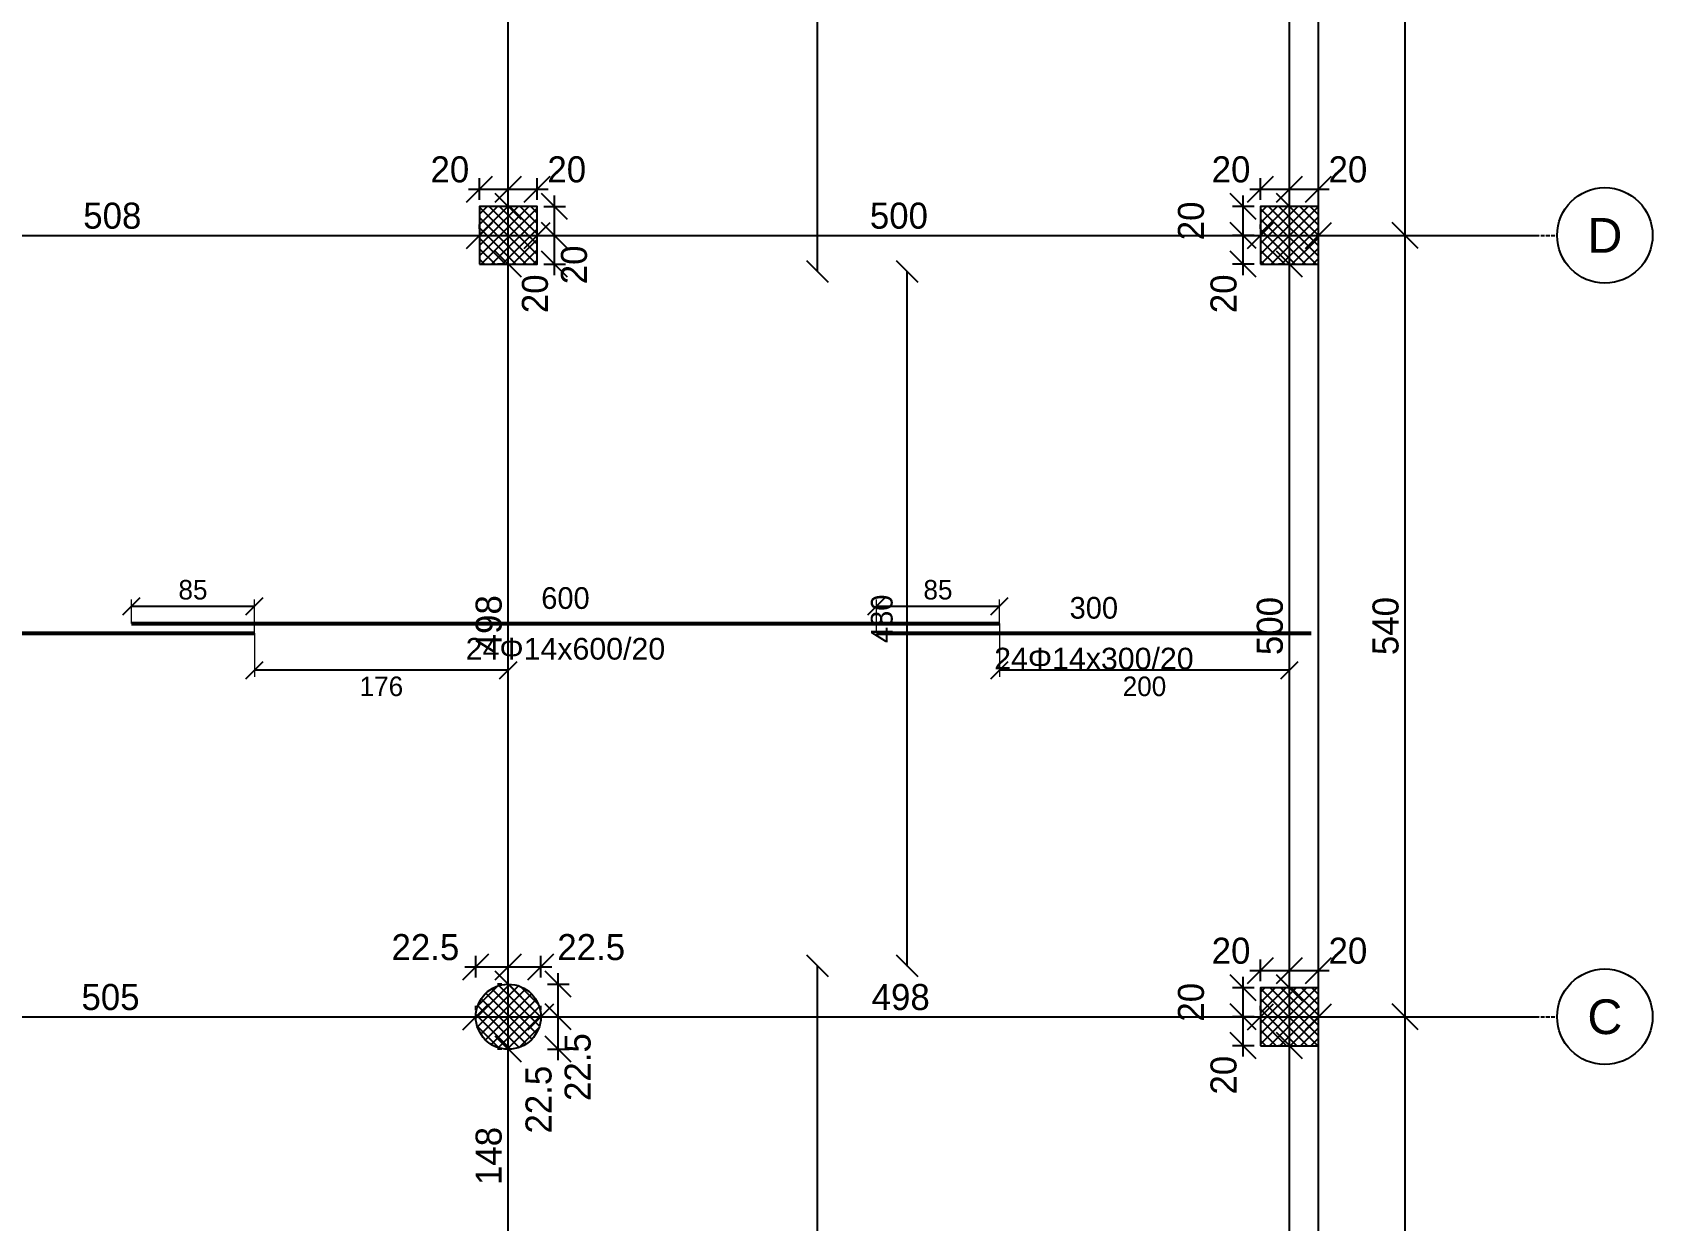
# Model space of a CAD drawing. Header units: centimetres. Extents: x -231 to 7431, y -4464 to 7215.
# Drawn here: x 1851 to 2971, y -3191 to -2370 of the extents above; entities that cross this region are included whole.
import ezdxf
from ezdxf.enums import TextEntityAlignment as Align

# ---------------------------------------------------------------- set-up
doc = ezdxf.new("R2010")
doc.units = ezdxf.units.CM
doc.linetypes.add('DASHDOT', pattern=[3.556, 2.54, -0.508, 0, -0.508])
for name, color, linetype in [('AXIS', 8, 'Continuous'), ('COLUMN', 3, 'Continuous'), ('FW_AXIS', 7, 'Continuous'), ('FW_COLUMN_HATCH', 8, 'Continuous'), ('FW_DIM', 7, 'Continuous'), ('REB_TOP_MESH_X', 5, 'Continuous'), ('REB_TOP_MESH_X_AXDIM', 5, 'Continuous'), ('REB_TOP_MESH_X_LAP', 5, 'Continuous'), ('REB_TOP_MESH_X_RANGE', 5, 'Continuous'), ('REB_TOP_MESH_X_TEXT', 5, 'Continuous'), ('SLAB', 7, 'Continuous')]:
    doc.layers.add(name, color=color, linetype=linetype)
doc.styles.add('REBAR_TXT', font='arial.ttf')
doc.dimstyles.new('FW_DIM', dxfattribs={"dimtxt": 18, "dimasz": 9, "dimexe": 7.5, "dimexo": 4.5, "dimgap": 4.5, "dimtad": 1, "dimdec": 0, "dimtxsty": 'Standard', "dimtsz": 9, "dimcen": 2.5, "dimdle": 7.5, "dimclrd": 256, "dimclre": 256, "dimclrt": 7, "dimazin": 3, "dimtfac": 1, "dimtmove": 2, "dimatfit": 3})
doc.dimstyles.new('REBAR LAP', dxfattribs={"dimtxt": 13.5, "dimasz": 2.5, "dimexe": 4.5, "dimexo": 0, "dimgap": 4.5, "dimtad": 1, "dimdec": 0, "dimtxsty": 'Standard', "dimtsz": 6, "dimcen": 2.5, "dimclrd": 6, "dimclre": 6, "dimclrt": 7, "dimazin": 3, "dimtfac": 1, "dimtmove": 2, "dimatfit": 3, "dimlwd": 25, "dimlwe": 18})
doc.dimstyles.new('REBAR M-200', dxfattribs={"dimtxt": 15, "dimasz": 15, "dimexe": 25, "dimexo": 12.5, "dimgap": 10, "dimtad": 1, "dimdec": 0, "dimtxsty": 'Standard', "dimblk": 'NONE', "dimcen": 50, "dimse1": 1, "dimse2": 1, "dimclrd": 6, "dimclre": 6, "dimclrt": 7, "dimazin": 3, "dimtfac": 1, "dimtmove": 2, "dimatfit": 3, "dimldrblk": 'NONE', "dimlwd": 53})
doc.dimstyles.new('REBAR RANGE', dxfattribs={"dimtxt": 15, "dimasz": 2.5, "dimexe": 0, "dimexo": 0, "dimgap": 10, "dimtad": 1, "dimdec": 0, "dimtxsty": 'Standard', "dimtsz": 7.5, "dimcen": 2.5, "dimse1": 1, "dimse2": 1, "dimclrd": 6, "dimclre": 6, "dimclrt": 7, "dimazin": 3, "dimtfac": 1, "dimtmove": 2, "dimatfit": 3, "dimlwd": 25})

# ---------------------------------------------------------------- blocks, each defined once
blk = doc.blocks.new('*D1120')
at = {"color": 6, "lineweight": 53}
blk.add_line((1405, -2785), (2004.5, -2785), dxfattribs=at)
at = {"layer": 'Defpoints'}
for p in [(1405, -2785), (1405, -2785), (2004.5, -2785)]:
    blk.add_point(p, dxfattribs=at)
at = {"layer": 'REB_TOP_MESH_X', "color": 7, "insert": (1704.75, -2767.5), "char_height": 15, "attachment_point": 5}
blk.add_mtext('600', dxfattribs=at)
blk = doc.blocks.new('_NONE')
blk = doc.blocks.new('*D1121')
at = {"color": 6, "lineweight": 53}
blk.add_line((1919.5, -2778.25), (2519.5, -2778.25), dxfattribs=at)
at = {"layer": 'Defpoints'}
for p in [(1919.5, -2778.25), (1919.5, -2778.25), (2519.5, -2778.25)]:
    blk.add_point(p, dxfattribs=at)
at = {"layer": 'REB_TOP_MESH_X', "color": 7, "insert": (2219.5, -2760.75), "char_height": 15, "attachment_point": 5}
blk.add_mtext('600', dxfattribs=at)
blk = doc.blocks.new('*D1122')
at = {"color": 6, "lineweight": 53}
blk.add_line((2434.5, -2785), (2735, -2785), dxfattribs=at)
at = {"layer": 'Defpoints'}
for p in [(2434.5, -2785), (2434.5, -2785), (2735, -2785)]:
    blk.add_point(p, dxfattribs=at)
at = {"layer": 'REB_TOP_MESH_X', "color": 7, "insert": (2584.75, -2767.5), "char_height": 15, "attachment_point": 5}
blk.add_mtext('300', dxfattribs=at)
blk = doc.blocks.new('_OBLIQUE')
at = {"color": 0, "linetype": 'BYBLOCK'}
blk.add_line((-0.5, -0.5), (0.5, 0.5), dxfattribs=at)
blk = doc.blocks.new('*D1123')
at = {"color": 6, "lineweight": 18}
for p, q in [((1919.5, -2778.25), (1919.5, -2761.75)), ((2004.5, -2785), (2004.5, -2761.75))]:
    blk.add_line(p, q, dxfattribs=at)
at = {"color": 6, "lineweight": 25}
blk.add_line((1919.5, -2766.25), (2004.5, -2766.25), dxfattribs=at)
at = {"layer": 'Defpoints'}
for p in [(1919.5, -2766.25), (1919.5, -2778.25), (2004.5, -2785)]:
    blk.add_point(p, dxfattribs=at)
at = {"layer": 'REB_TOP_MESH_X_LAP', "color": 6, "xscale": 12, "yscale": 12}
for p in [(1919.5, -2766.25), (2004.5, -2766.25)]:
    blk.add_blockref('_OBLIQUE', p, dxfattribs=at)
at = {"layer": 'REB_TOP_MESH_X_LAP', "color": 7, "insert": (1962, -2755), "char_height": 13.5, "attachment_point": 5}
blk.add_mtext('85', dxfattribs=at)
blk = doc.blocks.new('*D1124')
at = {"color": 6, "lineweight": 18}
for p, q in [((2004.5, -2785), (2004.5, -2815)), ((2180, -2785), (2180, -2815))]:
    blk.add_line(p, q, dxfattribs=at)
at = {"color": 6, "lineweight": 25}
blk.add_line((2180, -2810.5), (2004.5, -2810.5), dxfattribs=at)
at = {"layer": 'Defpoints'}
for p in [(2004.5, -2785), (2180, -2785), (2180, -2810.5)]:
    blk.add_point(p, dxfattribs=at)
at = {"layer": 'REB_TOP_MESH_X_AXDIM', "color": 6, "xscale": 12, "yscale": 12}
for p in [(2004.5, -2810.5), (2180, -2810.5)]:
    blk.add_blockref('_OBLIQUE', p, dxfattribs=at)
at = {"layer": 'REB_TOP_MESH_X_AXDIM', "color": 7, "insert": (2092.25, -2821.75), "char_height": 13.5, "attachment_point": 5}
blk.add_mtext('176', dxfattribs=at)
blk = doc.blocks.new('*D1125')
at = {"color": 6, "lineweight": 18}
for p, q in [((2434.5, -2785), (2434.5, -2761.75)), ((2519.5, -2778.25), (2519.5, -2761.75))]:
    blk.add_line(p, q, dxfattribs=at)
at = {"color": 6, "lineweight": 25}
blk.add_line((2434.5, -2766.25), (2519.5, -2766.25), dxfattribs=at)
at = {"layer": 'Defpoints'}
for p in [(2434.5, -2766.25), (2434.5, -2785), (2519.5, -2778.25)]:
    blk.add_point(p, dxfattribs=at)
at = {"layer": 'REB_TOP_MESH_X_LAP', "color": 6, "xscale": 12, "yscale": 12}
for p in [(2434.5, -2766.25), (2519.5, -2766.25)]:
    blk.add_blockref('_OBLIQUE', p, dxfattribs=at)
at = {"layer": 'REB_TOP_MESH_X_LAP', "color": 7, "insert": (2477, -2755), "char_height": 13.5, "attachment_point": 5}
blk.add_mtext('85', dxfattribs=at)
blk = doc.blocks.new('*D1126')
at = {"color": 6, "lineweight": 18}
for p, q in [((2519.5, -2778.25), (2519.5, -2815)), ((2720, -2778.25), (2720, -2815))]:
    blk.add_line(p, q, dxfattribs=at)
at = {"color": 6, "lineweight": 25}
blk.add_line((2720, -2810.5), (2519.5, -2810.5), dxfattribs=at)
at = {"layer": 'Defpoints'}
for p in [(2519.5, -2778.25), (2720, -2778.25), (2720, -2810.5)]:
    blk.add_point(p, dxfattribs=at)
at = {"layer": 'REB_TOP_MESH_X_AXDIM', "color": 6, "xscale": 12, "yscale": 12}
for p in [(2519.5, -2810.5), (2720, -2810.5)]:
    blk.add_blockref('_OBLIQUE', p, dxfattribs=at)
at = {"layer": 'REB_TOP_MESH_X_AXDIM', "color": 7, "insert": (2619.75, -2821.75), "char_height": 13.5, "attachment_point": 5}
blk.add_mtext('200', dxfattribs=at)
blk = doc.blocks.new('*D1162')
at = {"color": 6, "lineweight": 25}
blk.add_line((2393.75, -2535), (2393.75, -1415), dxfattribs=at)
at = {"layer": 'Defpoints'}
for p in [(2393.75, -1415), (2393.75, -2535), (2393.75, -2535)]:
    blk.add_point(p, dxfattribs=at)
at = {"layer": 'REB_TOP_MESH_X_RANGE', "color": 6, "xscale": 15, "yscale": 15, "rotation": 90}
for p in [(2393.75, -1415), (2393.75, -2535)]:
    blk.add_blockref('_OBLIQUE', p, dxfattribs=at)
at = {"layer": 'REB_TOP_MESH_X_RANGE', "color": 7, "insert": (2376.25, -1975), "char_height": 15, "attachment_point": 5, "rotation": 90}
blk.add_mtext('1120', dxfattribs=at)
blk = doc.blocks.new('*D1163')
at = {"color": 6, "lineweight": 25}
blk.add_line((2393.75, -2535), (2393.75, -1415), dxfattribs=at)
at = {"layer": 'Defpoints'}
for p in [(2393.75, -1415), (2393.75, -2535), (2393.75, -2535)]:
    blk.add_point(p, dxfattribs=at)
at = {"layer": 'REB_TOP_MESH_X_RANGE', "color": 6, "xscale": 15, "yscale": 15, "rotation": 90}
for p in [(2393.75, -1415), (2393.75, -2535)]:
    blk.add_blockref('_OBLIQUE', p, dxfattribs=at)
at = {"layer": 'REB_TOP_MESH_X_RANGE', "color": 7, "insert": (2376.25, -1975), "char_height": 15, "attachment_point": 5, "rotation": 90}
blk.add_mtext('1120', dxfattribs=at)
blk = doc.blocks.new('*D1167')
at = {"color": 6, "lineweight": 25}
blk.add_line((2455.75, -3015), (2455.75, -2535), dxfattribs=at)
at = {"layer": 'Defpoints'}
for p in [(2455.75, -2535), (2455.75, -3015), (2455.75, -3015)]:
    blk.add_point(p, dxfattribs=at)
at = {"layer": 'REB_TOP_MESH_X_RANGE', "color": 6, "xscale": 15, "yscale": 15, "rotation": 90}
for p in [(2455.75, -2535), (2455.75, -3015)]:
    blk.add_blockref('_OBLIQUE', p, dxfattribs=at)
at = {"layer": 'REB_TOP_MESH_X_RANGE', "color": 7, "insert": (2438.25, -2775), "char_height": 15, "attachment_point": 5, "rotation": 90}
blk.add_mtext('480', dxfattribs=at)
blk = doc.blocks.new('*D1169')
at = {"color": 6, "lineweight": 25}
blk.add_line((2455.75, -3015), (2455.75, -2535), dxfattribs=at)
at = {"layer": 'Defpoints'}
for p in [(2455.75, -2535), (2455.75, -3015), (2455.75, -3015)]:
    blk.add_point(p, dxfattribs=at)
at = {"layer": 'REB_TOP_MESH_X_RANGE', "color": 6, "xscale": 15, "yscale": 15, "rotation": 90}
for p in [(2455.75, -2535), (2455.75, -3015)]:
    blk.add_blockref('_OBLIQUE', p, dxfattribs=at)
at = {"layer": 'REB_TOP_MESH_X_RANGE', "color": 7, "insert": (2438.25, -2775), "char_height": 15, "attachment_point": 5, "rotation": 90}
blk.add_mtext('480', dxfattribs=at)
blk = doc.blocks.new('*D1170')
at = {"color": 6, "lineweight": 25}
blk.add_line((2393.75, -3415), (2393.75, -3015), dxfattribs=at)
at = {"layer": 'Defpoints'}
for p in [(2393.75, -3015), (2393.75, -3415), (2393.75, -3415)]:
    blk.add_point(p, dxfattribs=at)
at = {"layer": 'REB_TOP_MESH_X_RANGE', "color": 6, "xscale": 15, "yscale": 15, "rotation": 90}
for p in [(2393.75, -3015), (2393.75, -3415)]:
    blk.add_blockref('_OBLIQUE', p, dxfattribs=at)
at = {"layer": 'REB_TOP_MESH_X_RANGE', "color": 7, "insert": (2376.25, -3215), "char_height": 15, "attachment_point": 5, "rotation": 90}
blk.add_mtext('400', dxfattribs=at)
blk = doc.blocks.new('*D1171')
at = {"color": 6, "lineweight": 25}
blk.add_line((2393.75, -3415), (2393.75, -3015), dxfattribs=at)
at = {"layer": 'Defpoints'}
for p in [(2393.75, -3015), (2393.75, -3415), (2393.75, -3415)]:
    blk.add_point(p, dxfattribs=at)
at = {"layer": 'REB_TOP_MESH_X_RANGE', "color": 6, "xscale": 15, "yscale": 15, "rotation": 90}
for p in [(2393.75, -3015), (2393.75, -3415)]:
    blk.add_blockref('_OBLIQUE', p, dxfattribs=at)
at = {"layer": 'REB_TOP_MESH_X_RANGE', "color": 7, "insert": (2376.25, -3215), "char_height": 15, "attachment_point": 5, "rotation": 90}
blk.add_mtext('400', dxfattribs=at)
blk = doc.blocks.new('*D1269')
for p, q in [((2157.5, -3023), (2157.5, -3008)), ((2180, -3023), (2180, -3008)), ((2150, -3015.5), (2187.5, -3015.5))]:
    blk.add_line(p, q)
at = {"layer": 'Defpoints'}
for p in [(2157.5, -3015.5), (2157.5, -3027.5), (2180, -3027.5)]:
    blk.add_point(p, dxfattribs=at)
at = {"layer": 'FW_DIM', "xscale": 18, "yscale": 18}
for p in [(2157.5, -3015.5), (2180, -3015.5)]:
    blk.add_blockref('_OBLIQUE', p, dxfattribs=at)
at = {"layer": 'FW_DIM', "color": 7, "insert": (2122.7, -3002), "char_height": 18, "attachment_point": 5}
blk.add_mtext('22.5', dxfattribs=at)
blk = doc.blocks.new('*D1270')
for p, q in [((2180, -3023), (2180, -3008)), ((2202.5, -3023), (2202.5, -3008)), ((2172.5, -3015.5), (2210, -3015.5))]:
    blk.add_line(p, q)
at = {"layer": 'Defpoints'}
for p in [(2180, -3015.5), (2180, -3027.5), (2202.5, -3027.5)]:
    blk.add_point(p, dxfattribs=at)
at = {"layer": 'FW_DIM', "xscale": 18, "yscale": 18}
for p in [(2180, -3015.5), (2202.5, -3015.5)]:
    blk.add_blockref('_OBLIQUE', p, dxfattribs=at)
at = {"layer": 'FW_DIM', "color": 7, "insert": (2237.3, -3002), "char_height": 18, "attachment_point": 5}
blk.add_mtext('22.5', dxfattribs=at)
blk = doc.blocks.new('*D1271')
for p, q in [((2214.5, -3080), (2214.5, -3042.5)), ((2207, -3050), (2222, -3050)), ((2207, -3072.5), (2222, -3072.5))]:
    blk.add_line(p, q)
at = {"layer": 'Defpoints'}
for p in [(2202.5, -3050), (2202.5, -3072.5), (2214.5, -3072.5)]:
    blk.add_point(p, dxfattribs=at)
at = {"layer": 'FW_DIM', "xscale": 18, "yscale": 18, "rotation": 90}
for p in [(2214.5, -3050), (2214.5, -3072.5)]:
    blk.add_blockref('_OBLIQUE', p, dxfattribs=at)
at = {"layer": 'FW_DIM', "color": 7, "insert": (2201, -3107.3), "char_height": 18, "attachment_point": 5, "rotation": 90}
blk.add_mtext('22.5', dxfattribs=at)
blk = doc.blocks.new('*D1272')
for p, q in [((2214.5, -3057.5), (2214.5, -3020)), ((2207, -3027.5), (2222, -3027.5)), ((2207, -3050), (2222, -3050))]:
    blk.add_line(p, q)
at = {"layer": 'Defpoints'}
for p in [(2202.5, -3027.5), (2202.5, -3050), (2214.5, -3050)]:
    blk.add_point(p, dxfattribs=at)
at = {"layer": 'FW_DIM', "xscale": 18, "yscale": 18, "rotation": 90}
for p in [(2214.5, -3027.5), (2214.5, -3050)]:
    blk.add_blockref('_OBLIQUE', p, dxfattribs=at)
at = {"layer": 'FW_DIM', "color": 7, "insert": (2228, -3084.8), "char_height": 18, "attachment_point": 5, "rotation": 90}
blk.add_mtext('22.5', dxfattribs=at)
blk = doc.blocks.new('*D1273')
for p, q in [((2160, -2485.5), (2160, -2470.5)), ((2180, -2485.5), (2180, -2470.5)), ((2152.5, -2478), (2187.5, -2478))]:
    blk.add_line(p, q)
at = {"layer": 'Defpoints'}
for p in [(2160, -2478), (2160, -2490), (2180, -2490)]:
    blk.add_point(p, dxfattribs=at)
at = {"layer": 'FW_DIM', "xscale": 18, "yscale": 18}
for p in [(2160, -2478), (2180, -2478)]:
    blk.add_blockref('_OBLIQUE', p, dxfattribs=at)
at = {"layer": 'FW_DIM', "color": 7, "insert": (2139.6, -2464.5), "char_height": 18, "attachment_point": 5}
blk.add_mtext('20', dxfattribs=at)
blk = doc.blocks.new('*D1274')
for p, q in [((2180, -2485.5), (2180, -2470.5)), ((2200, -2485.5), (2200, -2470.5)), ((2172.5, -2478), (2207.5, -2478))]:
    blk.add_line(p, q)
at = {"layer": 'Defpoints'}
for p in [(2180, -2478), (2180, -2490), (2200, -2490)]:
    blk.add_point(p, dxfattribs=at)
at = {"layer": 'FW_DIM', "xscale": 18, "yscale": 18}
for p in [(2180, -2478), (2200, -2478)]:
    blk.add_blockref('_OBLIQUE', p, dxfattribs=at)
at = {"layer": 'FW_DIM', "color": 7, "insert": (2220.4, -2464.5), "char_height": 18, "attachment_point": 5}
blk.add_mtext('20', dxfattribs=at)
blk = doc.blocks.new('*D1275')
for p, q in [((2212, -2537.5), (2212, -2502.5)), ((2204.5, -2510), (2219.5, -2510)), ((2204.5, -2530), (2219.5, -2530))]:
    blk.add_line(p, q)
at = {"layer": 'Defpoints'}
for p in [(2200, -2510), (2200, -2530), (2212, -2530)]:
    blk.add_point(p, dxfattribs=at)
at = {"layer": 'FW_DIM', "xscale": 18, "yscale": 18, "rotation": 90}
for p in [(2212, -2510), (2212, -2530)]:
    blk.add_blockref('_OBLIQUE', p, dxfattribs=at)
at = {"layer": 'FW_DIM', "color": 7, "insert": (2198.5, -2550.4), "char_height": 18, "attachment_point": 5, "rotation": 90}
blk.add_mtext('20', dxfattribs=at)
blk = doc.blocks.new('*D1276')
for p, q in [((2212, -2517.5), (2212, -2482.5)), ((2204.5, -2490), (2219.5, -2490)), ((2204.5, -2510), (2219.5, -2510))]:
    blk.add_line(p, q)
at = {"layer": 'Defpoints'}
for p in [(2200, -2490), (2200, -2510), (2212, -2510)]:
    blk.add_point(p, dxfattribs=at)
at = {"layer": 'FW_DIM', "xscale": 18, "yscale": 18, "rotation": 90}
for p in [(2212, -2490), (2212, -2510)]:
    blk.add_blockref('_OBLIQUE', p, dxfattribs=at)
at = {"layer": 'FW_DIM', "color": 7, "insert": (2225.5, -2530.4), "char_height": 18, "attachment_point": 5, "rotation": 90}
blk.add_mtext('20', dxfattribs=at)
blk = doc.blocks.new('*D1293')
for p, q in [((2700, -3025.5), (2700, -3010.5)), ((2720, -3025.5), (2720, -3010.5)), ((2692.5, -3018), (2727.5, -3018))]:
    blk.add_line(p, q)
at = {"layer": 'Defpoints'}
for p in [(2700, -3018), (2700, -3030), (2720, -3030)]:
    blk.add_point(p, dxfattribs=at)
at = {"layer": 'FW_DIM', "xscale": 18, "yscale": 18}
for p in [(2700, -3018), (2720, -3018)]:
    blk.add_blockref('_OBLIQUE', p, dxfattribs=at)
at = {"layer": 'FW_DIM', "color": 7, "insert": (2679.6, -3004.5), "char_height": 18, "attachment_point": 5}
blk.add_mtext('20', dxfattribs=at)
blk = doc.blocks.new('*D1294')
for p, q in [((2720, -3025.5), (2720, -3010.5)), ((2740, -3025.5), (2740, -3010.5)), ((2712.5, -3018), (2747.5, -3018))]:
    blk.add_line(p, q)
at = {"layer": 'Defpoints'}
for p in [(2720, -3018), (2720, -3030), (2740, -3030)]:
    blk.add_point(p, dxfattribs=at)
at = {"layer": 'FW_DIM', "xscale": 18, "yscale": 18}
for p in [(2720, -3018), (2740, -3018)]:
    blk.add_blockref('_OBLIQUE', p, dxfattribs=at)
at = {"layer": 'FW_DIM', "color": 7, "insert": (2760.4, -3004.5), "char_height": 18, "attachment_point": 5}
blk.add_mtext('20', dxfattribs=at)
blk = doc.blocks.new('*D1295')
for p, q in [((2688, -3077.5), (2688, -3042.5)), ((2695.5, -3050), (2680.5, -3050)), ((2695.5, -3070), (2680.5, -3070))]:
    blk.add_line(p, q)
at = {"layer": 'Defpoints'}
for p in [(2700, -3050), (2688, -3070), (2700, -3070)]:
    blk.add_point(p, dxfattribs=at)
at = {"layer": 'FW_DIM', "xscale": 18, "yscale": 18, "rotation": 90}
for p in [(2688, -3050), (2688, -3070)]:
    blk.add_blockref('_OBLIQUE', p, dxfattribs=at)
at = {"layer": 'FW_DIM', "color": 7, "insert": (2674.5, -3090.4), "char_height": 18, "attachment_point": 5, "rotation": 90}
blk.add_mtext('20', dxfattribs=at)
blk = doc.blocks.new('*D1296')
for p, q in [((2688, -3057.5), (2688, -3022.5)), ((2695.5, -3030), (2680.5, -3030)), ((2695.5, -3050), (2680.5, -3050))]:
    blk.add_line(p, q)
at = {"layer": 'Defpoints'}
for p in [(2700, -3030), (2688, -3050), (2700, -3050)]:
    blk.add_point(p, dxfattribs=at)
at = {"layer": 'FW_DIM', "xscale": 18, "yscale": 18, "rotation": 90}
for p in [(2688, -3030), (2688, -3050)]:
    blk.add_blockref('_OBLIQUE', p, dxfattribs=at)
at = {"layer": 'FW_DIM', "color": 7, "insert": (2652, -3040), "char_height": 18, "attachment_point": 5, "rotation": 90}
blk.add_mtext('20', dxfattribs=at)
blk = doc.blocks.new('*D1297')
for p, q in [((2700, -2485.5), (2700, -2470.5)), ((2720, -2485.5), (2720, -2470.5)), ((2692.5, -2478), (2727.5, -2478))]:
    blk.add_line(p, q)
at = {"layer": 'Defpoints'}
for p in [(2700, -2478), (2700, -2490), (2720, -2490)]:
    blk.add_point(p, dxfattribs=at)
at = {"layer": 'FW_DIM', "xscale": 18, "yscale": 18}
for p in [(2700, -2478), (2720, -2478)]:
    blk.add_blockref('_OBLIQUE', p, dxfattribs=at)
at = {"layer": 'FW_DIM', "color": 7, "insert": (2679.6, -2464.5), "char_height": 18, "attachment_point": 5}
blk.add_mtext('20', dxfattribs=at)
blk = doc.blocks.new('*D1298')
for p, q in [((2720, -2485.5), (2720, -2470.5)), ((2740, -2485.5), (2740, -2470.5)), ((2712.5, -2478), (2747.5, -2478))]:
    blk.add_line(p, q)
at = {"layer": 'Defpoints'}
for p in [(2720, -2478), (2720, -2490), (2740, -2490)]:
    blk.add_point(p, dxfattribs=at)
at = {"layer": 'FW_DIM', "xscale": 18, "yscale": 18}
for p in [(2720, -2478), (2740, -2478)]:
    blk.add_blockref('_OBLIQUE', p, dxfattribs=at)
at = {"layer": 'FW_DIM', "color": 7, "insert": (2760.4, -2464.5), "char_height": 18, "attachment_point": 5}
blk.add_mtext('20', dxfattribs=at)
blk = doc.blocks.new('*D1299')
for p, q in [((2688, -2537.5), (2688, -2502.5)), ((2695.5, -2510), (2680.5, -2510)), ((2695.5, -2530), (2680.5, -2530))]:
    blk.add_line(p, q)
at = {"layer": 'Defpoints'}
for p in [(2700, -2510), (2688, -2530), (2700, -2530)]:
    blk.add_point(p, dxfattribs=at)
at = {"layer": 'FW_DIM', "xscale": 18, "yscale": 18, "rotation": 90}
for p in [(2688, -2510), (2688, -2530)]:
    blk.add_blockref('_OBLIQUE', p, dxfattribs=at)
at = {"layer": 'FW_DIM', "color": 7, "insert": (2674.5, -2550.4), "char_height": 18, "attachment_point": 5, "rotation": 90}
blk.add_mtext('20', dxfattribs=at)
blk = doc.blocks.new('*D1300')
for p, q in [((2688, -2517.5), (2688, -2482.5)), ((2695.5, -2490), (2680.5, -2490)), ((2695.5, -2510), (2680.5, -2510))]:
    blk.add_line(p, q)
at = {"layer": 'Defpoints'}
for p in [(2700, -2490), (2688, -2510), (2700, -2510)]:
    blk.add_point(p, dxfattribs=at)
at = {"layer": 'FW_DIM', "xscale": 18, "yscale": 18, "rotation": 90}
for p in [(2688, -2490), (2688, -2510)]:
    blk.add_blockref('_OBLIQUE', p, dxfattribs=at)
at = {"layer": 'FW_DIM', "color": 7, "insert": (2652, -2500), "char_height": 18, "attachment_point": 5, "rotation": 90}
blk.add_mtext('20', dxfattribs=at)
blk = doc.blocks.new('*D1336')
for p, q in [((1652.5, -3045.5), (1652.5, -3042.5)), ((2157.5, -3045.5), (2157.5, -3042.5)), ((1645, -3050), (2165, -3050))]:
    blk.add_line(p, q)
at = {"layer": 'Defpoints'}
for p in [(1652.5, -3050), (1652.5, -3050), (2157.5, -3050)]:
    blk.add_point(p, dxfattribs=at)
at = {"layer": 'FW_DIM', "xscale": 18, "yscale": 18}
for p in [(1652.5, -3050), (2157.5, -3050)]:
    blk.add_blockref('_OBLIQUE', p, dxfattribs=at)
at = {"layer": 'FW_DIM', "color": 7, "insert": (1905, -3036.5), "char_height": 18, "attachment_point": 5}
blk.add_mtext('505', dxfattribs=at)
blk = doc.blocks.new('*D1337')
for p, q in [((2157.5, -3045.5), (2157.5, -3042.5)), ((2202.5, -3045.5), (2202.5, -3042.5)), ((2150, -3050), (2210, -3050))]:
    blk.add_line(p, q)
at = {"layer": 'Defpoints'}
for p in [(2157.5, -3050), (2157.5, -3050), (2202.5, -3050)]:
    blk.add_point(p, dxfattribs=at)
at = {"layer": 'FW_DIM', "xscale": 18, "yscale": 18}
for p in [(2157.5, -3050), (2202.5, -3050)]:
    blk.add_blockref('_OBLIQUE', p, dxfattribs=at)
blk = doc.blocks.new('*D1338')
for p, q in [((2202.5, -3045.5), (2202.5, -3042.5)), ((2700, -3045.5), (2700, -3042.5)), ((2195, -3050), (2707.5, -3050))]:
    blk.add_line(p, q)
at = {"layer": 'Defpoints'}
for p in [(2202.5, -3050), (2202.5, -3050), (2700, -3050)]:
    blk.add_point(p, dxfattribs=at)
at = {"layer": 'FW_DIM', "xscale": 18, "yscale": 18}
for p in [(2202.5, -3050), (2700, -3050)]:
    blk.add_blockref('_OBLIQUE', p, dxfattribs=at)
at = {"layer": 'FW_DIM', "color": 7, "insert": (2451.25, -3036.5), "char_height": 18, "attachment_point": 5}
blk.add_mtext('498', dxfattribs=at)
blk = doc.blocks.new('*D1339')
for p, q in [((2700, -3045.5), (2700, -3042.5)), ((2740, -3045.5), (2740, -3042.5)), ((2692.5, -3050), (2747.5, -3050))]:
    blk.add_line(p, q)
at = {"layer": 'Defpoints'}
for p in [(2700, -3050), (2700, -3050), (2740, -3050)]:
    blk.add_point(p, dxfattribs=at)
at = {"layer": 'FW_DIM', "xscale": 18, "yscale": 18}
for p in [(2700, -3050), (2740, -3050)]:
    blk.add_blockref('_OBLIQUE', p, dxfattribs=at)
blk = doc.blocks.new('*D1345')
for p, q in [((1652.5, -2505.5), (1652.5, -2502.5)), ((2160, -2505.5), (2160, -2502.5)), ((1645, -2510), (2167.5, -2510))]:
    blk.add_line(p, q)
at = {"layer": 'Defpoints'}
for p in [(1652.5, -2510), (1652.5, -2510), (2160, -2510)]:
    blk.add_point(p, dxfattribs=at)
at = {"layer": 'FW_DIM', "xscale": 18, "yscale": 18}
for p in [(1652.5, -2510), (2160, -2510)]:
    blk.add_blockref('_OBLIQUE', p, dxfattribs=at)
at = {"layer": 'FW_DIM', "color": 7, "insert": (1906.25, -2496.5), "char_height": 18, "attachment_point": 5}
blk.add_mtext('508', dxfattribs=at)
blk = doc.blocks.new('*D1346')
for p, q in [((2160, -2505.5), (2160, -2502.5)), ((2200, -2505.5), (2200, -2502.5)), ((2152.5, -2510), (2207.5, -2510))]:
    blk.add_line(p, q)
at = {"layer": 'Defpoints'}
for p in [(2160, -2510), (2160, -2510), (2200, -2510)]:
    blk.add_point(p, dxfattribs=at)
at = {"layer": 'FW_DIM', "xscale": 18, "yscale": 18}
for p in [(2160, -2510), (2200, -2510)]:
    blk.add_blockref('_OBLIQUE', p, dxfattribs=at)
blk = doc.blocks.new('*D1347')
for p, q in [((2200, -2505.5), (2200, -2502.5)), ((2700, -2505.5), (2700, -2502.5)), ((2192.5, -2510), (2707.5, -2510))]:
    blk.add_line(p, q)
at = {"layer": 'Defpoints'}
for p in [(2200, -2510), (2200, -2510), (2700, -2510)]:
    blk.add_point(p, dxfattribs=at)
at = {"layer": 'FW_DIM', "xscale": 18, "yscale": 18}
for p in [(2200, -2510), (2700, -2510)]:
    blk.add_blockref('_OBLIQUE', p, dxfattribs=at)
at = {"layer": 'FW_DIM', "color": 7, "insert": (2450, -2496.5), "char_height": 18, "attachment_point": 5}
blk.add_mtext('500', dxfattribs=at)
blk = doc.blocks.new('*D1348')
for p, q in [((2700, -2505.5), (2700, -2502.5)), ((2740, -2505.5), (2740, -2502.5)), ((2692.5, -2510), (2747.5, -2510))]:
    blk.add_line(p, q)
at = {"layer": 'Defpoints'}
for p in [(2700, -2510), (2700, -2510), (2740, -2510)]:
    blk.add_point(p, dxfattribs=at)
at = {"layer": 'FW_DIM', "xscale": 18, "yscale": 18}
for p in [(2700, -2510), (2740, -2510)]:
    blk.add_blockref('_OBLIQUE', p, dxfattribs=at)
blk = doc.blocks.new('*D1414')
for p, q in [((2180, -3227.5), (2180, -3065)), ((2175.5, -3072.5), (2172.5, -3072.5)), ((2175.5, -3220), (2172.5, -3220))]:
    blk.add_line(p, q)
at = {"layer": 'Defpoints'}
for p in [(2180, -3072.5), (2180, -3220), (2180, -3220)]:
    blk.add_point(p, dxfattribs=at)
at = {"layer": 'FW_DIM', "xscale": 18, "yscale": 18, "rotation": 90}
for p in [(2180, -3072.5), (2180, -3220)]:
    blk.add_blockref('_OBLIQUE', p, dxfattribs=at)
at = {"layer": 'FW_DIM', "color": 7, "insert": (2166.5, -3146.25), "char_height": 18, "attachment_point": 5, "rotation": 90}
blk.add_mtext('148', dxfattribs=at)
blk = doc.blocks.new('*D1415')
for p, q in [((2180, -3080), (2180, -3020)), ((2175.5, -3027.5), (2172.5, -3027.5)), ((2175.5, -3072.5), (2172.5, -3072.5))]:
    blk.add_line(p, q)
at = {"layer": 'Defpoints'}
for p in [(2180, -3027.5), (2180, -3072.5), (2180, -3072.5)]:
    blk.add_point(p, dxfattribs=at)
at = {"layer": 'FW_DIM', "xscale": 18, "yscale": 18, "rotation": 90}
for p in [(2180, -3027.5), (2180, -3072.5)]:
    blk.add_blockref('_OBLIQUE', p, dxfattribs=at)
blk = doc.blocks.new('*D1416')
for p, q in [((2175.5, -2530), (2172.5, -2530)), ((2180, -3035), (2180, -2522.5)), ((2175.5, -3027.5), (2172.5, -3027.5))]:
    blk.add_line(p, q)
at = {"layer": 'Defpoints'}
for p in [(2180, -2530), (2180, -3027.5), (2180, -3027.5)]:
    blk.add_point(p, dxfattribs=at)
at = {"layer": 'FW_DIM', "xscale": 18, "yscale": 18, "rotation": 90}
for p in [(2180, -2530), (2180, -3027.5)]:
    blk.add_blockref('_OBLIQUE', p, dxfattribs=at)
at = {"layer": 'FW_DIM', "color": 7, "insert": (2166.5, -2778.75), "char_height": 18, "attachment_point": 5, "rotation": 90}
blk.add_mtext('498', dxfattribs=at)
blk = doc.blocks.new('*D1417')
for p, q in [((2180, -2537.5), (2180, -2482.5)), ((2175.5, -2490), (2172.5, -2490)), ((2175.5, -2530), (2172.5, -2530))]:
    blk.add_line(p, q)
at = {"layer": 'Defpoints'}
for p in [(2180, -2490), (2180, -2530), (2180, -2530)]:
    blk.add_point(p, dxfattribs=at)
at = {"layer": 'FW_DIM', "xscale": 18, "yscale": 18, "rotation": 90}
for p in [(2180, -2490), (2180, -2530)]:
    blk.add_blockref('_OBLIQUE', p, dxfattribs=at)
blk = doc.blocks.new('*D1418')
for p, q in [((2175.5, -1990), (2172.5, -1990)), ((2180, -2497.5), (2180, -1982.5)), ((2175.5, -2490), (2172.5, -2490))]:
    blk.add_line(p, q)
at = {"layer": 'Defpoints'}
for p in [(2180, -1990), (2180, -2490), (2180, -2490)]:
    blk.add_point(p, dxfattribs=at)
at = {"layer": 'FW_DIM', "xscale": 18, "yscale": 18, "rotation": 90}
for p in [(2180, -1990), (2180, -2490)]:
    blk.add_blockref('_OBLIQUE', p, dxfattribs=at)
at = {"layer": 'FW_DIM', "color": 7, "insert": (2166.5, -2240), "char_height": 18, "attachment_point": 5, "rotation": 90}
blk.add_mtext('500', dxfattribs=at)
blk = doc.blocks.new('*D1425')
for p, q in [((2720, -3577.5), (2720, -3062.5)), ((2715.5, -3070), (2712.5, -3070)), ((2715.5, -3570), (2712.5, -3570))]:
    blk.add_line(p, q)
at = {"layer": 'Defpoints'}
for p in [(2720, -3070), (2720, -3570), (2720, -3570)]:
    blk.add_point(p, dxfattribs=at)
at = {"layer": 'FW_DIM', "xscale": 18, "yscale": 18, "rotation": 90}
for p in [(2720, -3070), (2720, -3570)]:
    blk.add_blockref('_OBLIQUE', p, dxfattribs=at)
at = {"layer": 'FW_DIM', "color": 7, "insert": (2706.5, -3320), "char_height": 18, "attachment_point": 5, "rotation": 90}
blk.add_mtext('500', dxfattribs=at)
blk = doc.blocks.new('*D1426')
for p, q in [((2720, -3077.5), (2720, -3022.5)), ((2715.5, -3030), (2712.5, -3030)), ((2715.5, -3070), (2712.5, -3070))]:
    blk.add_line(p, q)
at = {"layer": 'Defpoints'}
for p in [(2720, -3030), (2720, -3070), (2720, -3070)]:
    blk.add_point(p, dxfattribs=at)
at = {"layer": 'FW_DIM', "xscale": 18, "yscale": 18, "rotation": 90}
for p in [(2720, -3030), (2720, -3070)]:
    blk.add_blockref('_OBLIQUE', p, dxfattribs=at)
blk = doc.blocks.new('*D1427')
for p, q in [((2715.5, -2530), (2712.5, -2530)), ((2720, -3037.5), (2720, -2522.5)), ((2715.5, -3030), (2712.5, -3030))]:
    blk.add_line(p, q)
at = {"layer": 'Defpoints'}
for p in [(2720, -2530), (2720, -3030), (2720, -3030)]:
    blk.add_point(p, dxfattribs=at)
at = {"layer": 'FW_DIM', "xscale": 18, "yscale": 18, "rotation": 90}
for p in [(2720, -2530), (2720, -3030)]:
    blk.add_blockref('_OBLIQUE', p, dxfattribs=at)
at = {"layer": 'FW_DIM', "color": 7, "insert": (2706.5, -2780), "char_height": 18, "attachment_point": 5, "rotation": 90}
blk.add_mtext('500', dxfattribs=at)
blk = doc.blocks.new('*D1428')
for p, q in [((2720, -2537.5), (2720, -2482.5)), ((2715.5, -2490), (2712.5, -2490)), ((2715.5, -2530), (2712.5, -2530))]:
    blk.add_line(p, q)
at = {"layer": 'Defpoints'}
for p in [(2720, -2490), (2720, -2530), (2720, -2530)]:
    blk.add_point(p, dxfattribs=at)
at = {"layer": 'FW_DIM', "xscale": 18, "yscale": 18, "rotation": 90}
for p in [(2720, -2490), (2720, -2530)]:
    blk.add_blockref('_OBLIQUE', p, dxfattribs=at)
blk = doc.blocks.new('*D1429')
for p, q in [((2715.5, -1990), (2712.5, -1990)), ((2720, -2497.5), (2720, -1982.5)), ((2715.5, -2490), (2712.5, -2490))]:
    blk.add_line(p, q)
at = {"layer": 'Defpoints'}
for p in [(2720, -1990), (2720, -2490), (2720, -2490)]:
    blk.add_point(p, dxfattribs=at)
at = {"layer": 'FW_DIM', "xscale": 18, "yscale": 18, "rotation": 90}
for p in [(2720, -1990), (2720, -2490)]:
    blk.add_blockref('_OBLIQUE', p, dxfattribs=at)
at = {"layer": 'FW_DIM', "color": 7, "insert": (2706.5, -2240), "char_height": 18, "attachment_point": 5, "rotation": 90}
blk.add_mtext('500', dxfattribs=at)
blk = doc.blocks.new('*D1457')
for p, q in [((2800, -3597.5), (2800, -3042.5)), ((2744.5, -3050), (2807.5, -3050)), ((2744.5, -3590), (2807.5, -3590))]:
    blk.add_line(p, q)
at = {"layer": 'Defpoints'}
for p in [(2740, -3050), (2740, -3590), (2800, -3590)]:
    blk.add_point(p, dxfattribs=at)
at = {"layer": 'FW_DIM', "xscale": 18, "yscale": 18, "rotation": 90}
for p in [(2800, -3050), (2800, -3590)]:
    blk.add_blockref('_OBLIQUE', p, dxfattribs=at)
at = {"layer": 'FW_DIM', "color": 7, "insert": (2786.5, -3320), "char_height": 18, "attachment_point": 5, "rotation": 90}
blk.add_mtext('540', dxfattribs=at)
blk = doc.blocks.new('*D1458')
for p, q in [((2800, -3057.5), (2800, -2502.5)), ((2744.5, -2510), (2807.5, -2510)), ((2744.5, -3050), (2807.5, -3050))]:
    blk.add_line(p, q)
at = {"layer": 'Defpoints'}
for p in [(2740, -2510), (2740, -3050), (2800, -3050)]:
    blk.add_point(p, dxfattribs=at)
at = {"layer": 'FW_DIM', "xscale": 18, "yscale": 18, "rotation": 90}
for p in [(2800, -2510), (2800, -3050)]:
    blk.add_blockref('_OBLIQUE', p, dxfattribs=at)
at = {"layer": 'FW_DIM', "color": 7, "insert": (2786.5, -2780), "char_height": 18, "attachment_point": 5, "rotation": 90}
blk.add_mtext('540', dxfattribs=at)
blk = doc.blocks.new('*D1459')
for p, q in [((2744.5, -1970), (2807.5, -1970)), ((2800, -2517.5), (2800, -1962.5)), ((2744.5, -2510), (2807.5, -2510))]:
    blk.add_line(p, q)
at = {"layer": 'Defpoints'}
for p in [(2740, -1970), (2740, -2510), (2800, -2510)]:
    blk.add_point(p, dxfattribs=at)
at = {"layer": 'FW_DIM', "xscale": 18, "yscale": 18, "rotation": 90}
for p in [(2800, -1970), (2800, -2510)]:
    blk.add_blockref('_OBLIQUE', p, dxfattribs=at)
at = {"layer": 'FW_DIM', "color": 7, "insert": (2786.5, -2240), "char_height": 18, "attachment_point": 5, "rotation": 90}
blk.add_mtext('540', dxfattribs=at)

msp = doc.modelspace()

# ---------------------------------------------------------------- hatches: boundary and pattern name
at = {"layer": 'FW_COLUMN_HATCH'}
h = msp.add_hatch(dxfattribs=at)
h.set_pattern_fill('ANSI37', scale=1.6)
h.paths.add_polyline_path([(2160, -2530), (2160, -2490), (2200, -2490), (2200, -2530), (2160, -2530)])
h = msp.add_hatch(dxfattribs=at)
h.set_pattern_fill('ANSI37', scale=1.6)
h.paths.add_polyline_path([(2700, -2530), (2700, -2490), (2740, -2490), (2740, -2530), (2700, -2530)])
h = msp.add_hatch(dxfattribs=at)
h.set_pattern_fill('ANSI37', scale=1.6)
h.paths.add_polyline_path([(2202.5, -3050), (2202.4, -3052.3), (2202, -3054.5), (2201.5, -3056.7), (2200.7, -3058.8), (2199.8, -3060.7), (2198.7, -3062.6), (2197.4, -3064.3), (2195.9, -3065.9), (2194.3, -3067.4), (2192.6, -3068.7), (2190.7, -3069.8), (2188.8, -3070.7), (2186.7, -3071.5), (2184.5, -3072), (2182.3, -3072.4), (2180, -3072.5), (2177.7, -3072.4), (2175.5, -3072), (2173.3, -3071.5), (2171.2, -3070.7), (2169.3, -3069.8), (2167.4, -3068.7), (2165.7, -3067.4), (2164.1, -3065.9), (2162.6, -3064.3), (2161.3, -3062.6), (2160.2, -3060.7), (2159.3, -3058.8), (2158.5, -3056.7), (2158, -3054.5), (2157.6, -3052.3), (2157.5, -3050), (2157.6, -3047.7), (2158, -3045.5), (2158.5, -3043.3), (2159.3, -3041.2), (2160.2, -3039.3), (2161.3, -3037.4), (2162.6, -3035.7), (2164.1, -3034.1), (2165.7, -3032.6), (2167.4, -3031.3), (2169.3, -3030.2), (2171.2, -3029.3), (2173.3, -3028.5), (2175.5, -3028), (2177.7, -3027.6), (2180, -3027.5), (2182.3, -3027.6), (2184.5, -3028), (2186.7, -3028.5), (2188.8, -3029.3), (2190.7, -3030.2), (2192.6, -3031.3), (2194.3, -3032.6), (2195.9, -3034.1), (2197.4, -3035.7), (2198.7, -3037.4), (2199.8, -3039.3), (2200.7, -3041.2), (2201.5, -3043.3), (2202, -3045.5), (2202.4, -3047.7), (2202.5, -3050)])
h = msp.add_hatch(dxfattribs=at)
h.set_pattern_fill('ANSI37', scale=1.6)
h.paths.add_polyline_path([(2700, -3070), (2700, -3030), (2740, -3030), (2740, -3070), (2700, -3070)])

# ---------------------------------------------------------------- linework, layer by layer
at = {"layer": 'AXIS'}
for p, q in [((2180, -4300), (2180, -1260)), ((2720, -4300), (2720, -1260)), ((-150, -2510), (2890, -2510)), ((-150, -3050), (2890, -3050))]:
    msp.add_line(p, q, dxfattribs=at)
at = {"layer": 'COLUMN'}
for points in [[(2160, -2530), (2200, -2530), (2200, -2490), (2160, -2490)], [(2700, -2530), (2740, -2530), (2740, -2490), (2700, -2490)], [(2700, -3070), (2740, -3070), (2740, -3030), (2700, -3030)]]:
    msp.add_lwpolyline(points, close=True, dxfattribs=at)
msp.add_circle((2180, -3050), 22.5, dxfattribs=at)
at = {"layer": 'FW_AXIS', "linetype": 'DASHDOT'}
for p, q in [((2890, -2510), (2905, -2510)), ((2890, -3050), (2905, -3050))]:
    msp.add_line(p, q, dxfattribs=at)
at = {"layer": 'FW_AXIS'}
for centre in [(2938, -2510), (2938, -3050)]:
    msp.add_circle(centre, 33, dxfattribs=at)
at = {"layer": 'SLAB'}
msp.add_lwpolyline([(0, -4150), (2740, -4150), (2740, -1410), (0, -1410)], close=True, dxfattribs=at)

# ---------------------------------------------------------------- texts
at = {"layer": 'FW_AXIS', "color": 7, "style": 'REBAR_TXT'}
for s, p in [('D', (2938, -2510)), ('C', (2938, -3050))]:
    msp.add_text(s, height=24, dxfattribs=at).set_placement(p, align=Align.MIDDLE_CENTER)
at = {"layer": 'REB_TOP_MESH_X_TEXT', "color": 7, "style": 'REBAR_TXT'}
for s, p in [('24Φ14x600/20', (2219.5, -2788.2)), ('24Φ14x300/20', (2584.8, -2795))]:
    msp.add_text(s, height=15, dxfattribs=at).set_placement(p, align=Align.TOP_CENTER)

# ---------------------------------------------------------------- dimensions: what is measured, and where the dimension line sits
at = {"layer": 'FW_DIM'}
for base, p1, p2, picture, middle in [((2800, -2510), (2740, -2510), (2740, -1970), '*D1459', (2786.5, -2240)), ((2800, -3050), (2740, -3050), (2740, -2510), '*D1458', (2786.5, -2780)), ((2800, -3590), (2740, -3590), (2740, -3050), '*D1457', (2786.5, -3320))]:
    dim = msp.add_linear_dim(base=base, p1=p1, p2=p2, angle=90, dimstyle='FW_DIM', dxfattribs=at)
    dim.commit()
    dim.dimension.update_dxf_attribs({"geometry": picture, "text_midpoint": middle})
for base, p1, p2, text, picture, middle in [((2180, -2490), (2180, -2490), (2180, -1990), '500', '*D1418', (2166.5, -2240)), ((2720, -2490), (2720, -2490), (2720, -1990), '500', '*D1429', (2706.5, -2240)), ((2180, -2530), (2180, -2530), (2180, -2490), ' ', '*D1417', (2180, -2510)), ((2212, -2510), (2200, -2510), (2200, -2490), '20', '*D1276', (2225.5, -2530.4)), ((2688, -2510), (2700, -2510), (2700, -2490), '20', '*D1300', (2652, -2500)), ((2720, -2530), (2720, -2530), (2720, -2490), ' ', '*D1428', (2720, -2510)), ((2212, -2530), (2200, -2530), (2200, -2510), '20', '*D1275', (2198.5, -2550.4)), ((2688, -2530), (2700, -2530), (2700, -2510), '20', '*D1299', (2674.5, -2550.4)), ((2180, -3027.5), (2180, -3027.5), (2180, -2530), '498', '*D1416', (2166.5, -2778.8)), ((2720, -3030), (2720, -3030), (2720, -2530), '500', '*D1427', (2706.5, -2780)), ((2180, -3072.5), (2180, -3072.5), (2180, -3027.5), ' ', '*D1415', (2180, -3050)), ((2214.5, -3050), (2202.5, -3050), (2202.5, -3027.5), '22.5', '*D1272', (2228, -3084.8)), ((2688, -3050), (2700, -3050), (2700, -3030), '20', '*D1296', (2652, -3040)), ((2720, -3070), (2720, -3070), (2720, -3030), ' ', '*D1426', (2720, -3050)), ((2214.5, -3072.5), (2202.5, -3072.5), (2202.5, -3050), '22.5', '*D1271', (2201, -3107.3)), ((2688, -3070), (2700, -3070), (2700, -3050), '20', '*D1295', (2674.5, -3090.4)), ((2180, -3220), (2180, -3220), (2180, -3072.5), '148', '*D1414', (2166.5, -3146.2)), ((2720, -3570), (2720, -3570), (2720, -3070), '500', '*D1425', (2706.5, -3320))]:
    dim = msp.add_linear_dim(base=base, p1=p1, p2=p2, angle=90, text=text, dimstyle='FW_DIM', override={"dimtmove": 2}, dxfattribs=at)
    dim.commit()
    dim.dimension.update_dxf_attribs({"geometry": picture, "text_midpoint": middle, "dimtype": 160})
for base, p1, p2, text, picture, middle in [((2160, -2478), (2160, -2490), (2180, -2490), '20', '*D1273', (2139.6, -2464.5)), ((2180, -2478), (2180, -2490), (2200, -2490), '20', '*D1274', (2220.4, -2464.5)), ((2700, -2478), (2700, -2490), (2720, -2490), '20', '*D1297', (2679.6, -2464.5)), ((2720, -2478), (2720, -2490), (2740, -2490), '20', '*D1298', (2760.4, -2464.5)), ((1652.5, -2510), (1652.5, -2510), (2160, -2510), '508', '*D1345', (1906.2, -2496.5)), ((2200, -2510), (2200, -2510), (2700, -2510), '500', '*D1347', (2450, -2496.5)), ((2160, -2510), (2160, -2510), (2200, -2510), ' ', '*D1346', (2180, -2510)), ((2700, -2510), (2700, -2510), (2740, -2510), ' ', '*D1348', (2720, -2510)), ((2157.5, -3015.5), (2157.5, -3027.5), (2180, -3027.5), '22.5', '*D1269', (2122.7, -3002)), ((2180, -3015.5), (2180, -3027.5), (2202.5, -3027.5), '22.5', '*D1270', (2237.3, -3002)), ((2700, -3018), (2700, -3030), (2720, -3030), '20', '*D1293', (2679.6, -3004.5)), ((2720, -3018), (2720, -3030), (2740, -3030), '20', '*D1294', (2760.4, -3004.5)), ((1652.5, -3050), (1652.5, -3050), (2157.5, -3050), '505', '*D1336', (1905, -3036.5)), ((2202.5, -3050), (2202.5, -3050), (2700, -3050), '498', '*D1338', (2451.2, -3036.5)), ((2157.5, -3050), (2157.5, -3050), (2202.5, -3050), ' ', '*D1337', (2180, -3050)), ((2700, -3050), (2700, -3050), (2740, -3050), ' ', '*D1339', (2720, -3050))]:
    dim = msp.add_linear_dim(base=base, p1=p1, p2=p2, text=text, dimstyle='FW_DIM', override={"dimtmove": 2}, dxfattribs=at)
    dim.commit()
    dim.dimension.update_dxf_attribs({"geometry": picture, "text_midpoint": middle, "dimtype": 160})
at = {"layer": 'REB_TOP_MESH_X'}
for base, p1, p2, picture, middle in [((1919.5, -2778.2), (1919.5, -2778.2), (2519.5, -2778.2), '*D1121', (2219.5, -2760.8)), ((1405, -2785), (1405, -2785), (2004.5, -2785), '*D1120', (1704.75, -2767.5)), ((2434.5, -2785), (2434.5, -2785), (2735, -2785), '*D1122', (2584.75, -2767.5))]:
    dim = msp.add_linear_dim(base=base, p1=p1, p2=p2, dimstyle='REBAR M-200', dxfattribs=at)
    dim.commit()
    dim.dimension.update_dxf_attribs({"geometry": picture, "text_midpoint": middle})
at = {"layer": 'REB_TOP_MESH_X_AXDIM'}
for base, p1, p2, picture, middle in [((2180, -2810.5), (2180, -2785), (2004.5, -2785), '*D1124', (2092.25, -2821.75)), ((2720, -2810.5), (2720, -2778.25), (2519.5, -2778.25), '*D1126', (2619.75, -2821.75))]:
    dim = msp.add_linear_dim(base=base, p1=p1, p2=p2, dimstyle='REBAR LAP', dxfattribs=at)
    dim.commit()
    dim.dimension.update_dxf_attribs({"geometry": picture, "text_midpoint": middle})
at = {"layer": 'REB_TOP_MESH_X_LAP'}
for base, p1, p2, picture, middle in [((1919.5, -2766.2), (1919.5, -2778.2), (2004.5, -2785), '*D1123', (1962, -2755)), ((2434.5, -2766.2), (2434.5, -2785), (2519.5, -2778.2), '*D1125', (2477, -2755))]:
    dim = msp.add_linear_dim(base=base, p1=p1, p2=p2, dimstyle='REBAR LAP', dxfattribs=at)
    dim.commit()
    dim.dimension.update_dxf_attribs({"geometry": picture, "text_midpoint": middle})
at = {"layer": 'REB_TOP_MESH_X_RANGE'}
for base, p1, p2, picture, middle in [((2393.8, -2535), (2393.8, -2535), (2393.8, -1415), '*D1162', (2376.2, -1975)), ((2393.8, -2535), (2393.8, -2535), (2393.8, -1415), '*D1163', (2376.2, -1975)), ((2455.8, -3015), (2455.8, -3015), (2455.8, -2535), '*D1167', (2438.2, -2775)), ((2455.8, -3015), (2455.8, -3015), (2455.8, -2535), '*D1169', (2438.2, -2775)), ((2393.8, -3415), (2393.8, -3415), (2393.8, -3015), '*D1170', (2376.2, -3215)), ((2393.8, -3415), (2393.8, -3415), (2393.8, -3015), '*D1171', (2376.2, -3215))]:
    dim = msp.add_linear_dim(base=base, p1=p1, p2=p2, angle=90, dimstyle='REBAR RANGE', dxfattribs=at)
    dim.commit()
    dim.dimension.update_dxf_attribs({"geometry": picture, "text_midpoint": middle})

doc.saveas('drawing.dxf')
